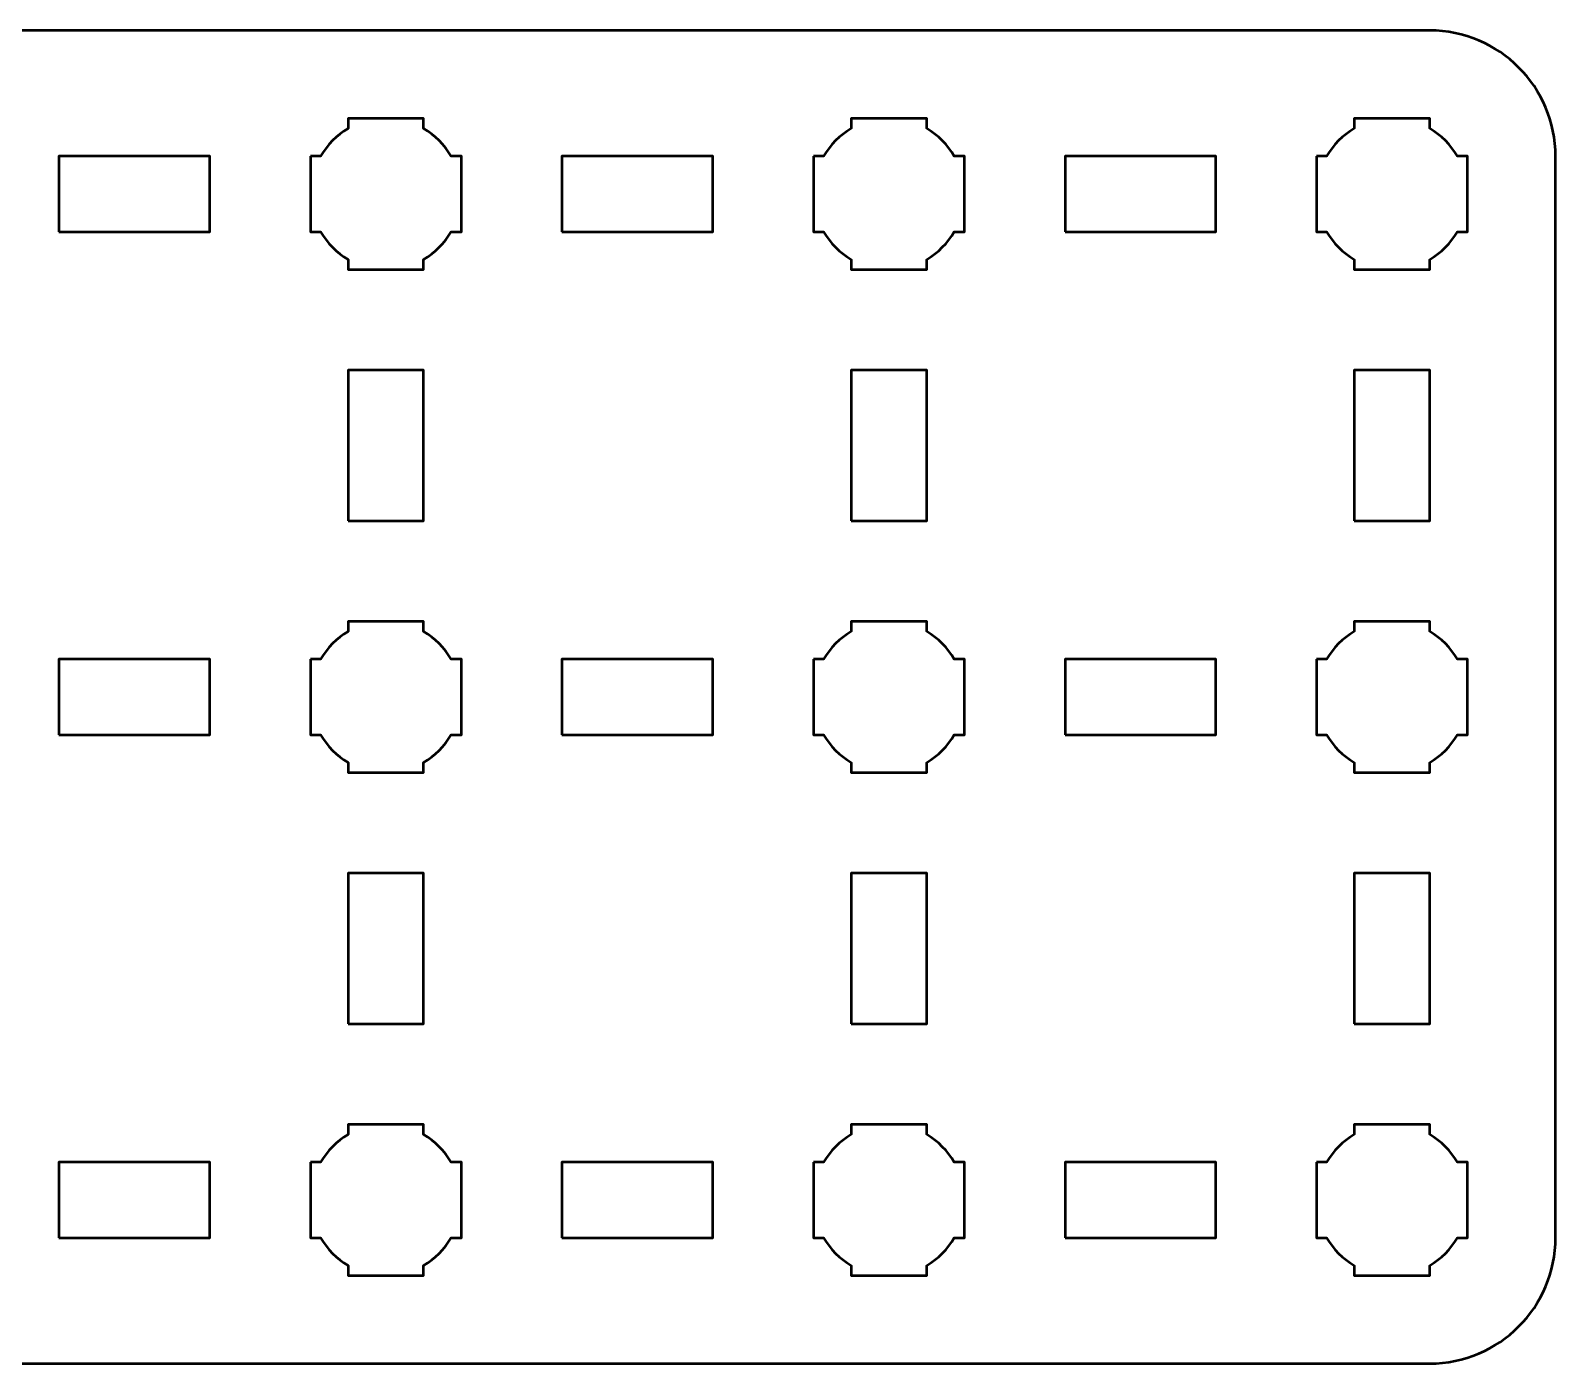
# Model space of a CAD drawing. Header units: centimetres. Extents: x -16.1 to -4.8, y -17.5 to -12.2.
# Drawn here: x -10.91 to -4.85, y -17.5 to -12.2 of the extents above; entities that cross this region are included whole.
import ezdxf

# ---------------------------------------------------------------- set-up
doc = ezdxf.new("R2010")
doc.units = ezdxf.units.CM
doc.header["$MEASUREMENT"] = 0
doc.layers.add('Layer 1', color=7, linetype='Continuous')

msp = doc.modelspace()

# ---------------------------------------------------------------- linework, layer by layer
at = {"layer": 'Layer 1', "lineweight": 53}
for points in [[(-10.8, -13), (-10.2, -13), (-10.2, -12.7), (-10.8, -12.7), (-10.8, -13)], [(-8.8, -13), (-8.2, -13), (-8.2, -12.7), (-8.8, -12.7), (-8.8, -13)], [(-6.8, -13), (-6.2, -13), (-6.2, -12.7), (-6.8, -12.7), (-6.8, -13)], [(-9.65, -14.15), (-9.35, -14.15), (-9.35, -13.55), (-9.65, -13.55), (-9.65, -14.15)], [(-7.65, -14.15), (-7.35, -14.15), (-7.35, -13.55), (-7.65, -13.55), (-7.65, -14.15)], [(-5.65, -14.15), (-5.35, -14.15), (-5.35, -13.55), (-5.65, -13.55), (-5.65, -14.15)], [(-10.8, -15), (-10.2, -15), (-10.2, -14.7), (-10.8, -14.7), (-10.8, -15)], [(-8.8, -15), (-8.2, -15), (-8.2, -14.7), (-8.8, -14.7), (-8.8, -15)], [(-6.8, -15), (-6.2, -15), (-6.2, -14.7), (-6.8, -14.7), (-6.8, -15)], [(-9.65, -16.15), (-9.35, -16.15), (-9.35, -15.55), (-9.65, -15.55), (-9.65, -16.15)], [(-7.65, -16.15), (-7.35, -16.15), (-7.35, -15.55), (-7.65, -15.55), (-7.65, -16.15)], [(-5.65, -16.15), (-5.35, -16.15), (-5.35, -15.55), (-5.65, -15.55), (-5.65, -16.15)], [(-10.8, -17), (-10.2, -17), (-10.2, -16.7), (-10.8, -16.7), (-10.8, -17)], [(-8.8, -17), (-8.2, -17), (-8.2, -16.7), (-8.8, -16.7), (-8.8, -17)], [(-6.8, -17), (-6.2, -17), (-6.2, -16.7), (-6.8, -16.7), (-6.8, -17)]]:
    msp.add_lwpolyline(points, close=True, dxfattribs=at)
for points, knots in [([(-16.15, -17), (-16.15, -17), (-16.15, -12.7), (-16.15, -12.7), (-16.15, -12.7), (-16.15, -12.42391), (-15.92609, -12.2), (-15.65, -12.2), (-15.65, -12.2), (-15.65, -12.2), (-5.35, -12.2), (-5.35, -12.2), (-5.35, -12.2), (-5.07391, -12.2), (-4.85, -12.42391), (-4.85, -12.7), (-4.85, -12.7), (-4.85, -12.7), (-4.85, -17), (-4.85, -17), (-4.85, -17), (-4.85, -17.27609), (-5.07391, -17.5), (-5.35, -17.5), (-5.35, -17.5), (-5.35, -17.5), (-15.65, -17.5), (-15.65, -17.5), (-15.65, -17.5), (-15.92609, -17.5), (-16.15, -17.27609), (-16.15, -17)], [0, 0, 0, 0, 0.125, 0.125, 0.125, 0.125, 0.25, 0.25, 0.25, 0.25, 0.375, 0.375, 0.375, 0.375, 0.5, 0.5, 0.5, 0.5, 0.625, 0.625, 0.625, 0.625, 0.75, 0.75, 0.75, 0.75, 0.875, 0.875, 0.875, 0.875, 1, 1, 1, 1]), ([(-9.8, -12.7), (-9.8, -12.7), (-9.75985, -12.7), (-9.75985, -12.7), (-9.75985, -12.7), (-9.7335, -12.65447), (-9.69553, -12.6165), (-9.65, -12.59015), (-9.65, -12.59015), (-9.65, -12.59015), (-9.65, -12.55), (-9.65, -12.55), (-9.65, -12.55), (-9.65, -12.55), (-9.5, -12.55), (-9.5, -12.55), (-9.5, -12.55), (-9.5, -12.55), (-9.35, -12.55), (-9.35, -12.55), (-9.35, -12.55), (-9.35, -12.55), (-9.35, -12.59015), (-9.35, -12.59015), (-9.35, -12.59015), (-9.30447, -12.6165), (-9.2665, -12.65447), (-9.24015, -12.7), (-9.24015, -12.7), (-9.24015, -12.7), (-9.2, -12.7), (-9.2, -12.7), (-9.2, -12.7), (-9.2, -12.7), (-9.2, -12.85), (-9.2, -12.85), (-9.2, -12.85), (-9.2, -12.85), (-9.2, -13), (-9.2, -13), (-9.2, -13), (-9.2, -13), (-9.24015, -13), (-9.24015, -13), (-9.24015, -13), (-9.2665, -13.04553), (-9.30447, -13.0835), (-9.35, -13.10985), (-9.35, -13.10985), (-9.35, -13.10985), (-9.35, -13.15), (-9.35, -13.15), (-9.35, -13.15), (-9.35, -13.15), (-9.5, -13.15), (-9.5, -13.15), (-9.5, -13.15), (-9.5, -13.15), (-9.65, -13.15), (-9.65, -13.15), (-9.65, -13.15), (-9.65, -13.15), (-9.65, -13.10985), (-9.65, -13.10985), (-9.65, -13.10985), (-9.69553, -13.0835), (-9.7335, -13.04553), (-9.75985, -13), (-9.75985, -13), (-9.75985, -13), (-9.8, -13), (-9.8, -13), (-9.8, -13), (-9.8, -13), (-9.8, -12.85), (-9.8, -12.85), (-9.8, -12.85), (-9.8, -12.85), (-9.8, -12.7), (-9.8, -12.7)], [0, 0, 0, 0, 0.05, 0.05, 0.05, 0.05, 0.1, 0.1, 0.1, 0.1, 0.15, 0.15, 0.15, 0.15, 0.2, 0.2, 0.2, 0.2, 0.25, 0.25, 0.25, 0.25, 0.3, 0.3, 0.3, 0.3, 0.35, 0.35, 0.35, 0.35, 0.4, 0.4, 0.4, 0.4, 0.45, 0.45, 0.45, 0.45, 0.5, 0.5, 0.5, 0.5, 0.55, 0.55, 0.55, 0.55, 0.6, 0.6, 0.6, 0.6, 0.65, 0.65, 0.65, 0.65, 0.7, 0.7, 0.7, 0.7, 0.75, 0.75, 0.75, 0.75, 0.8, 0.8, 0.8, 0.8, 0.85, 0.85, 0.85, 0.85, 0.9, 0.9, 0.9, 0.9, 0.95, 0.95, 0.95, 0.95, 1, 1, 1, 1]), ([(-7.8, -12.7), (-7.8, -12.7), (-7.75985, -12.7), (-7.75985, -12.7), (-7.75985, -12.7), (-7.7335, -12.65447), (-7.69553, -12.6165), (-7.65, -12.59015), (-7.65, -12.59015), (-7.65, -12.59015), (-7.65, -12.55), (-7.65, -12.55), (-7.65, -12.55), (-7.65, -12.55), (-7.5, -12.55), (-7.5, -12.55), (-7.5, -12.55), (-7.5, -12.55), (-7.35, -12.55), (-7.35, -12.55), (-7.35, -12.55), (-7.35, -12.55), (-7.35, -12.59015), (-7.35, -12.59015), (-7.35, -12.59015), (-7.30447, -12.6165), (-7.2665, -12.65447), (-7.24015, -12.7), (-7.24015, -12.7), (-7.24015, -12.7), (-7.2, -12.7), (-7.2, -12.7), (-7.2, -12.7), (-7.2, -12.7), (-7.2, -12.85), (-7.2, -12.85), (-7.2, -12.85), (-7.2, -12.85), (-7.2, -13), (-7.2, -13), (-7.2, -13), (-7.2, -13), (-7.24015, -13), (-7.24015, -13), (-7.24015, -13), (-7.2665, -13.04553), (-7.30447, -13.0835), (-7.35, -13.10985), (-7.35, -13.10985), (-7.35, -13.10985), (-7.35, -13.15), (-7.35, -13.15), (-7.35, -13.15), (-7.35, -13.15), (-7.5, -13.15), (-7.5, -13.15), (-7.5, -13.15), (-7.5, -13.15), (-7.65, -13.15), (-7.65, -13.15), (-7.65, -13.15), (-7.65, -13.15), (-7.65, -13.10985), (-7.65, -13.10985), (-7.65, -13.10985), (-7.69553, -13.0835), (-7.7335, -13.04553), (-7.75985, -13), (-7.75985, -13), (-7.75985, -13), (-7.8, -13), (-7.8, -13), (-7.8, -13), (-7.8, -13), (-7.8, -12.85), (-7.8, -12.85), (-7.8, -12.85), (-7.8, -12.85), (-7.8, -12.7), (-7.8, -12.7)], [0, 0, 0, 0, 0.05, 0.05, 0.05, 0.05, 0.1, 0.1, 0.1, 0.1, 0.15, 0.15, 0.15, 0.15, 0.2, 0.2, 0.2, 0.2, 0.25, 0.25, 0.25, 0.25, 0.3, 0.3, 0.3, 0.3, 0.35, 0.35, 0.35, 0.35, 0.4, 0.4, 0.4, 0.4, 0.45, 0.45, 0.45, 0.45, 0.5, 0.5, 0.5, 0.5, 0.55, 0.55, 0.55, 0.55, 0.6, 0.6, 0.6, 0.6, 0.65, 0.65, 0.65, 0.65, 0.7, 0.7, 0.7, 0.7, 0.75, 0.75, 0.75, 0.75, 0.8, 0.8, 0.8, 0.8, 0.85, 0.85, 0.85, 0.85, 0.9, 0.9, 0.9, 0.9, 0.95, 0.95, 0.95, 0.95, 1, 1, 1, 1]), ([(-5.8, -12.7), (-5.8, -12.7), (-5.75985, -12.7), (-5.75985, -12.7), (-5.75985, -12.7), (-5.7335, -12.65447), (-5.69553, -12.6165), (-5.65, -12.59015), (-5.65, -12.59015), (-5.65, -12.59015), (-5.65, -12.55), (-5.65, -12.55), (-5.65, -12.55), (-5.65, -12.55), (-5.5, -12.55), (-5.5, -12.55), (-5.5, -12.55), (-5.5, -12.55), (-5.35, -12.55), (-5.35, -12.55), (-5.35, -12.55), (-5.35, -12.55), (-5.35, -12.59015), (-5.35, -12.59015), (-5.35, -12.59015), (-5.30447, -12.6165), (-5.2665, -12.65447), (-5.24015, -12.7), (-5.24015, -12.7), (-5.24015, -12.7), (-5.2, -12.7), (-5.2, -12.7), (-5.2, -12.7), (-5.2, -12.7), (-5.2, -12.85), (-5.2, -12.85), (-5.2, -12.85), (-5.2, -12.85), (-5.2, -13), (-5.2, -13), (-5.2, -13), (-5.2, -13), (-5.24015, -13), (-5.24015, -13), (-5.24015, -13), (-5.2665, -13.04553), (-5.30447, -13.0835), (-5.35, -13.10985), (-5.35, -13.10985), (-5.35, -13.10985), (-5.35, -13.15), (-5.35, -13.15), (-5.35, -13.15), (-5.35, -13.15), (-5.5, -13.15), (-5.5, -13.15), (-5.5, -13.15), (-5.5, -13.15), (-5.65, -13.15), (-5.65, -13.15), (-5.65, -13.15), (-5.65, -13.15), (-5.65, -13.10985), (-5.65, -13.10985), (-5.65, -13.10985), (-5.69553, -13.0835), (-5.7335, -13.04553), (-5.75985, -13), (-5.75985, -13), (-5.75985, -13), (-5.8, -13), (-5.8, -13), (-5.8, -13), (-5.8, -13), (-5.8, -12.85), (-5.8, -12.85), (-5.8, -12.85), (-5.8, -12.85), (-5.8, -12.7), (-5.8, -12.7)], [0, 0, 0, 0, 0.05, 0.05, 0.05, 0.05, 0.1, 0.1, 0.1, 0.1, 0.15, 0.15, 0.15, 0.15, 0.2, 0.2, 0.2, 0.2, 0.25, 0.25, 0.25, 0.25, 0.3, 0.3, 0.3, 0.3, 0.35, 0.35, 0.35, 0.35, 0.4, 0.4, 0.4, 0.4, 0.45, 0.45, 0.45, 0.45, 0.5, 0.5, 0.5, 0.5, 0.55, 0.55, 0.55, 0.55, 0.6, 0.6, 0.6, 0.6, 0.65, 0.65, 0.65, 0.65, 0.7, 0.7, 0.7, 0.7, 0.75, 0.75, 0.75, 0.75, 0.8, 0.8, 0.8, 0.8, 0.85, 0.85, 0.85, 0.85, 0.9, 0.9, 0.9, 0.9, 0.95, 0.95, 0.95, 0.95, 1, 1, 1, 1]), ([(-9.8, -14.7), (-9.8, -14.7), (-9.75985, -14.7), (-9.75985, -14.7), (-9.75985, -14.7), (-9.7335, -14.65447), (-9.69553, -14.6165), (-9.65, -14.59015), (-9.65, -14.59015), (-9.65, -14.59015), (-9.65, -14.55), (-9.65, -14.55), (-9.65, -14.55), (-9.65, -14.55), (-9.5, -14.55), (-9.5, -14.55), (-9.5, -14.55), (-9.5, -14.55), (-9.35, -14.55), (-9.35, -14.55), (-9.35, -14.55), (-9.35, -14.55), (-9.35, -14.59015), (-9.35, -14.59015), (-9.35, -14.59015), (-9.30447, -14.6165), (-9.2665, -14.65447), (-9.24015, -14.7), (-9.24015, -14.7), (-9.24015, -14.7), (-9.2, -14.7), (-9.2, -14.7), (-9.2, -14.7), (-9.2, -14.7), (-9.2, -14.85), (-9.2, -14.85), (-9.2, -14.85), (-9.2, -14.85), (-9.2, -15), (-9.2, -15), (-9.2, -15), (-9.2, -15), (-9.24015, -15), (-9.24015, -15), (-9.24015, -15), (-9.2665, -15.04553), (-9.30447, -15.0835), (-9.35, -15.10985), (-9.35, -15.10985), (-9.35, -15.10985), (-9.35, -15.15), (-9.35, -15.15), (-9.35, -15.15), (-9.35, -15.15), (-9.5, -15.15), (-9.5, -15.15), (-9.5, -15.15), (-9.5, -15.15), (-9.65, -15.15), (-9.65, -15.15), (-9.65, -15.15), (-9.65, -15.15), (-9.65, -15.10985), (-9.65, -15.10985), (-9.65, -15.10985), (-9.69553, -15.0835), (-9.7335, -15.04553), (-9.75985, -15), (-9.75985, -15), (-9.75985, -15), (-9.8, -15), (-9.8, -15), (-9.8, -15), (-9.8, -15), (-9.8, -14.85), (-9.8, -14.85), (-9.8, -14.85), (-9.8, -14.85), (-9.8, -14.7), (-9.8, -14.7)], [0, 0, 0, 0, 0.05, 0.05, 0.05, 0.05, 0.1, 0.1, 0.1, 0.1, 0.15, 0.15, 0.15, 0.15, 0.2, 0.2, 0.2, 0.2, 0.25, 0.25, 0.25, 0.25, 0.3, 0.3, 0.3, 0.3, 0.35, 0.35, 0.35, 0.35, 0.4, 0.4, 0.4, 0.4, 0.45, 0.45, 0.45, 0.45, 0.5, 0.5, 0.5, 0.5, 0.55, 0.55, 0.55, 0.55, 0.6, 0.6, 0.6, 0.6, 0.65, 0.65, 0.65, 0.65, 0.7, 0.7, 0.7, 0.7, 0.75, 0.75, 0.75, 0.75, 0.8, 0.8, 0.8, 0.8, 0.85, 0.85, 0.85, 0.85, 0.9, 0.9, 0.9, 0.9, 0.95, 0.95, 0.95, 0.95, 1, 1, 1, 1]), ([(-7.8, -14.7), (-7.8, -14.7), (-7.75985, -14.7), (-7.75985, -14.7), (-7.75985, -14.7), (-7.7335, -14.65447), (-7.69553, -14.6165), (-7.65, -14.59015), (-7.65, -14.59015), (-7.65, -14.59015), (-7.65, -14.55), (-7.65, -14.55), (-7.65, -14.55), (-7.65, -14.55), (-7.5, -14.55), (-7.5, -14.55), (-7.5, -14.55), (-7.5, -14.55), (-7.35, -14.55), (-7.35, -14.55), (-7.35, -14.55), (-7.35, -14.55), (-7.35, -14.59015), (-7.35, -14.59015), (-7.35, -14.59015), (-7.30447, -14.6165), (-7.2665, -14.65447), (-7.24015, -14.7), (-7.24015, -14.7), (-7.24015, -14.7), (-7.2, -14.7), (-7.2, -14.7), (-7.2, -14.7), (-7.2, -14.7), (-7.2, -14.85), (-7.2, -14.85), (-7.2, -14.85), (-7.2, -14.85), (-7.2, -15), (-7.2, -15), (-7.2, -15), (-7.2, -15), (-7.24015, -15), (-7.24015, -15), (-7.24015, -15), (-7.2665, -15.04553), (-7.30447, -15.0835), (-7.35, -15.10985), (-7.35, -15.10985), (-7.35, -15.10985), (-7.35, -15.15), (-7.35, -15.15), (-7.35, -15.15), (-7.35, -15.15), (-7.5, -15.15), (-7.5, -15.15), (-7.5, -15.15), (-7.5, -15.15), (-7.65, -15.15), (-7.65, -15.15), (-7.65, -15.15), (-7.65, -15.15), (-7.65, -15.10985), (-7.65, -15.10985), (-7.65, -15.10985), (-7.69553, -15.0835), (-7.7335, -15.04553), (-7.75985, -15), (-7.75985, -15), (-7.75985, -15), (-7.8, -15), (-7.8, -15), (-7.8, -15), (-7.8, -15), (-7.8, -14.85), (-7.8, -14.85), (-7.8, -14.85), (-7.8, -14.85), (-7.8, -14.7), (-7.8, -14.7)], [0, 0, 0, 0, 0.05, 0.05, 0.05, 0.05, 0.1, 0.1, 0.1, 0.1, 0.15, 0.15, 0.15, 0.15, 0.2, 0.2, 0.2, 0.2, 0.25, 0.25, 0.25, 0.25, 0.3, 0.3, 0.3, 0.3, 0.35, 0.35, 0.35, 0.35, 0.4, 0.4, 0.4, 0.4, 0.45, 0.45, 0.45, 0.45, 0.5, 0.5, 0.5, 0.5, 0.55, 0.55, 0.55, 0.55, 0.6, 0.6, 0.6, 0.6, 0.65, 0.65, 0.65, 0.65, 0.7, 0.7, 0.7, 0.7, 0.75, 0.75, 0.75, 0.75, 0.8, 0.8, 0.8, 0.8, 0.85, 0.85, 0.85, 0.85, 0.9, 0.9, 0.9, 0.9, 0.95, 0.95, 0.95, 0.95, 1, 1, 1, 1]), ([(-5.8, -14.7), (-5.8, -14.7), (-5.75985, -14.7), (-5.75985, -14.7), (-5.75985, -14.7), (-5.7335, -14.65447), (-5.69553, -14.6165), (-5.65, -14.59015), (-5.65, -14.59015), (-5.65, -14.59015), (-5.65, -14.55), (-5.65, -14.55), (-5.65, -14.55), (-5.65, -14.55), (-5.5, -14.55), (-5.5, -14.55), (-5.5, -14.55), (-5.5, -14.55), (-5.35, -14.55), (-5.35, -14.55), (-5.35, -14.55), (-5.35, -14.55), (-5.35, -14.59015), (-5.35, -14.59015), (-5.35, -14.59015), (-5.30447, -14.6165), (-5.2665, -14.65447), (-5.24015, -14.7), (-5.24015, -14.7), (-5.24015, -14.7), (-5.2, -14.7), (-5.2, -14.7), (-5.2, -14.7), (-5.2, -14.7), (-5.2, -14.85), (-5.2, -14.85), (-5.2, -14.85), (-5.2, -14.85), (-5.2, -15), (-5.2, -15), (-5.2, -15), (-5.2, -15), (-5.24015, -15), (-5.24015, -15), (-5.24015, -15), (-5.2665, -15.04553), (-5.30447, -15.0835), (-5.35, -15.10985), (-5.35, -15.10985), (-5.35, -15.10985), (-5.35, -15.15), (-5.35, -15.15), (-5.35, -15.15), (-5.35, -15.15), (-5.5, -15.15), (-5.5, -15.15), (-5.5, -15.15), (-5.5, -15.15), (-5.65, -15.15), (-5.65, -15.15), (-5.65, -15.15), (-5.65, -15.15), (-5.65, -15.10985), (-5.65, -15.10985), (-5.65, -15.10985), (-5.69553, -15.0835), (-5.7335, -15.04553), (-5.75985, -15), (-5.75985, -15), (-5.75985, -15), (-5.8, -15), (-5.8, -15), (-5.8, -15), (-5.8, -15), (-5.8, -14.85), (-5.8, -14.85), (-5.8, -14.85), (-5.8, -14.85), (-5.8, -14.7), (-5.8, -14.7)], [0, 0, 0, 0, 0.05, 0.05, 0.05, 0.05, 0.1, 0.1, 0.1, 0.1, 0.15, 0.15, 0.15, 0.15, 0.2, 0.2, 0.2, 0.2, 0.25, 0.25, 0.25, 0.25, 0.3, 0.3, 0.3, 0.3, 0.35, 0.35, 0.35, 0.35, 0.4, 0.4, 0.4, 0.4, 0.45, 0.45, 0.45, 0.45, 0.5, 0.5, 0.5, 0.5, 0.55, 0.55, 0.55, 0.55, 0.6, 0.6, 0.6, 0.6, 0.65, 0.65, 0.65, 0.65, 0.7, 0.7, 0.7, 0.7, 0.75, 0.75, 0.75, 0.75, 0.8, 0.8, 0.8, 0.8, 0.85, 0.85, 0.85, 0.85, 0.9, 0.9, 0.9, 0.9, 0.95, 0.95, 0.95, 0.95, 1, 1, 1, 1]), ([(-9.8, -16.7), (-9.8, -16.7), (-9.75985, -16.7), (-9.75985, -16.7), (-9.75985, -16.7), (-9.7335, -16.65447), (-9.69553, -16.6165), (-9.65, -16.59015), (-9.65, -16.59015), (-9.65, -16.59015), (-9.65, -16.55), (-9.65, -16.55), (-9.65, -16.55), (-9.65, -16.55), (-9.5, -16.55), (-9.5, -16.55), (-9.5, -16.55), (-9.5, -16.55), (-9.35, -16.55), (-9.35, -16.55), (-9.35, -16.55), (-9.35, -16.55), (-9.35, -16.59015), (-9.35, -16.59015), (-9.35, -16.59015), (-9.30447, -16.6165), (-9.2665, -16.65447), (-9.24015, -16.7), (-9.24015, -16.7), (-9.24015, -16.7), (-9.2, -16.7), (-9.2, -16.7), (-9.2, -16.7), (-9.2, -16.7), (-9.2, -16.85), (-9.2, -16.85), (-9.2, -16.85), (-9.2, -16.85), (-9.2, -17), (-9.2, -17), (-9.2, -17), (-9.2, -17), (-9.24015, -17), (-9.24015, -17), (-9.24015, -17), (-9.2665, -17.04553), (-9.30447, -17.0835), (-9.35, -17.10985), (-9.35, -17.10985), (-9.35, -17.10985), (-9.35, -17.15), (-9.35, -17.15), (-9.35, -17.15), (-9.35, -17.15), (-9.5, -17.15), (-9.5, -17.15), (-9.5, -17.15), (-9.5, -17.15), (-9.65, -17.15), (-9.65, -17.15), (-9.65, -17.15), (-9.65, -17.15), (-9.65, -17.10985), (-9.65, -17.10985), (-9.65, -17.10985), (-9.69553, -17.0835), (-9.7335, -17.04553), (-9.75985, -17), (-9.75985, -17), (-9.75985, -17), (-9.8, -17), (-9.8, -17), (-9.8, -17), (-9.8, -17), (-9.8, -16.85), (-9.8, -16.85), (-9.8, -16.85), (-9.8, -16.85), (-9.8, -16.7), (-9.8, -16.7)], [0, 0, 0, 0, 0.05, 0.05, 0.05, 0.05, 0.1, 0.1, 0.1, 0.1, 0.15, 0.15, 0.15, 0.15, 0.2, 0.2, 0.2, 0.2, 0.25, 0.25, 0.25, 0.25, 0.3, 0.3, 0.3, 0.3, 0.35, 0.35, 0.35, 0.35, 0.4, 0.4, 0.4, 0.4, 0.45, 0.45, 0.45, 0.45, 0.5, 0.5, 0.5, 0.5, 0.55, 0.55, 0.55, 0.55, 0.6, 0.6, 0.6, 0.6, 0.65, 0.65, 0.65, 0.65, 0.7, 0.7, 0.7, 0.7, 0.75, 0.75, 0.75, 0.75, 0.8, 0.8, 0.8, 0.8, 0.85, 0.85, 0.85, 0.85, 0.9, 0.9, 0.9, 0.9, 0.95, 0.95, 0.95, 0.95, 1, 1, 1, 1]), ([(-7.8, -16.7), (-7.8, -16.7), (-7.75985, -16.7), (-7.75985, -16.7), (-7.75985, -16.7), (-7.7335, -16.65447), (-7.69553, -16.6165), (-7.65, -16.59015), (-7.65, -16.59015), (-7.65, -16.59015), (-7.65, -16.55), (-7.65, -16.55), (-7.65, -16.55), (-7.65, -16.55), (-7.5, -16.55), (-7.5, -16.55), (-7.5, -16.55), (-7.5, -16.55), (-7.35, -16.55), (-7.35, -16.55), (-7.35, -16.55), (-7.35, -16.55), (-7.35, -16.59015), (-7.35, -16.59015), (-7.35, -16.59015), (-7.30447, -16.6165), (-7.2665, -16.65447), (-7.24015, -16.7), (-7.24015, -16.7), (-7.24015, -16.7), (-7.2, -16.7), (-7.2, -16.7), (-7.2, -16.7), (-7.2, -16.7), (-7.2, -16.85), (-7.2, -16.85), (-7.2, -16.85), (-7.2, -16.85), (-7.2, -17), (-7.2, -17), (-7.2, -17), (-7.2, -17), (-7.24015, -17), (-7.24015, -17), (-7.24015, -17), (-7.2665, -17.04553), (-7.30447, -17.0835), (-7.35, -17.10985), (-7.35, -17.10985), (-7.35, -17.10985), (-7.35, -17.15), (-7.35, -17.15), (-7.35, -17.15), (-7.35, -17.15), (-7.5, -17.15), (-7.5, -17.15), (-7.5, -17.15), (-7.5, -17.15), (-7.65, -17.15), (-7.65, -17.15), (-7.65, -17.15), (-7.65, -17.15), (-7.65, -17.10985), (-7.65, -17.10985), (-7.65, -17.10985), (-7.69553, -17.0835), (-7.7335, -17.04553), (-7.75985, -17), (-7.75985, -17), (-7.75985, -17), (-7.8, -17), (-7.8, -17), (-7.8, -17), (-7.8, -17), (-7.8, -16.85), (-7.8, -16.85), (-7.8, -16.85), (-7.8, -16.85), (-7.8, -16.7), (-7.8, -16.7)], [0, 0, 0, 0, 0.05, 0.05, 0.05, 0.05, 0.1, 0.1, 0.1, 0.1, 0.15, 0.15, 0.15, 0.15, 0.2, 0.2, 0.2, 0.2, 0.25, 0.25, 0.25, 0.25, 0.3, 0.3, 0.3, 0.3, 0.35, 0.35, 0.35, 0.35, 0.4, 0.4, 0.4, 0.4, 0.45, 0.45, 0.45, 0.45, 0.5, 0.5, 0.5, 0.5, 0.55, 0.55, 0.55, 0.55, 0.6, 0.6, 0.6, 0.6, 0.65, 0.65, 0.65, 0.65, 0.7, 0.7, 0.7, 0.7, 0.75, 0.75, 0.75, 0.75, 0.8, 0.8, 0.8, 0.8, 0.85, 0.85, 0.85, 0.85, 0.9, 0.9, 0.9, 0.9, 0.95, 0.95, 0.95, 0.95, 1, 1, 1, 1]), ([(-5.8, -16.7), (-5.8, -16.7), (-5.75985, -16.7), (-5.75985, -16.7), (-5.75985, -16.7), (-5.7335, -16.65447), (-5.69553, -16.6165), (-5.65, -16.59015), (-5.65, -16.59015), (-5.65, -16.59015), (-5.65, -16.55), (-5.65, -16.55), (-5.65, -16.55), (-5.65, -16.55), (-5.5, -16.55), (-5.5, -16.55), (-5.5, -16.55), (-5.5, -16.55), (-5.35, -16.55), (-5.35, -16.55), (-5.35, -16.55), (-5.35, -16.55), (-5.35, -16.59015), (-5.35, -16.59015), (-5.35, -16.59015), (-5.30447, -16.6165), (-5.2665, -16.65447), (-5.24015, -16.7), (-5.24015, -16.7), (-5.24015, -16.7), (-5.2, -16.7), (-5.2, -16.7), (-5.2, -16.7), (-5.2, -16.7), (-5.2, -16.85), (-5.2, -16.85), (-5.2, -16.85), (-5.2, -16.85), (-5.2, -17), (-5.2, -17), (-5.2, -17), (-5.2, -17), (-5.24015, -17), (-5.24015, -17), (-5.24015, -17), (-5.2665, -17.04553), (-5.30447, -17.0835), (-5.35, -17.10985), (-5.35, -17.10985), (-5.35, -17.10985), (-5.35, -17.15), (-5.35, -17.15), (-5.35, -17.15), (-5.35, -17.15), (-5.5, -17.15), (-5.5, -17.15), (-5.5, -17.15), (-5.5, -17.15), (-5.65, -17.15), (-5.65, -17.15), (-5.65, -17.15), (-5.65, -17.15), (-5.65, -17.10985), (-5.65, -17.10985), (-5.65, -17.10985), (-5.69553, -17.0835), (-5.7335, -17.04553), (-5.75985, -17), (-5.75985, -17), (-5.75985, -17), (-5.8, -17), (-5.8, -17), (-5.8, -17), (-5.8, -17), (-5.8, -16.85), (-5.8, -16.85), (-5.8, -16.85), (-5.8, -16.85), (-5.8, -16.7), (-5.8, -16.7)], [0, 0, 0, 0, 0.05, 0.05, 0.05, 0.05, 0.1, 0.1, 0.1, 0.1, 0.15, 0.15, 0.15, 0.15, 0.2, 0.2, 0.2, 0.2, 0.25, 0.25, 0.25, 0.25, 0.3, 0.3, 0.3, 0.3, 0.35, 0.35, 0.35, 0.35, 0.4, 0.4, 0.4, 0.4, 0.45, 0.45, 0.45, 0.45, 0.5, 0.5, 0.5, 0.5, 0.55, 0.55, 0.55, 0.55, 0.6, 0.6, 0.6, 0.6, 0.65, 0.65, 0.65, 0.65, 0.7, 0.7, 0.7, 0.7, 0.75, 0.75, 0.75, 0.75, 0.8, 0.8, 0.8, 0.8, 0.85, 0.85, 0.85, 0.85, 0.9, 0.9, 0.9, 0.9, 0.95, 0.95, 0.95, 0.95, 1, 1, 1, 1])]:
    msp.add_open_spline(points, degree=3, knots=knots, dxfattribs=at)

doc.saveas('drawing.dxf')
